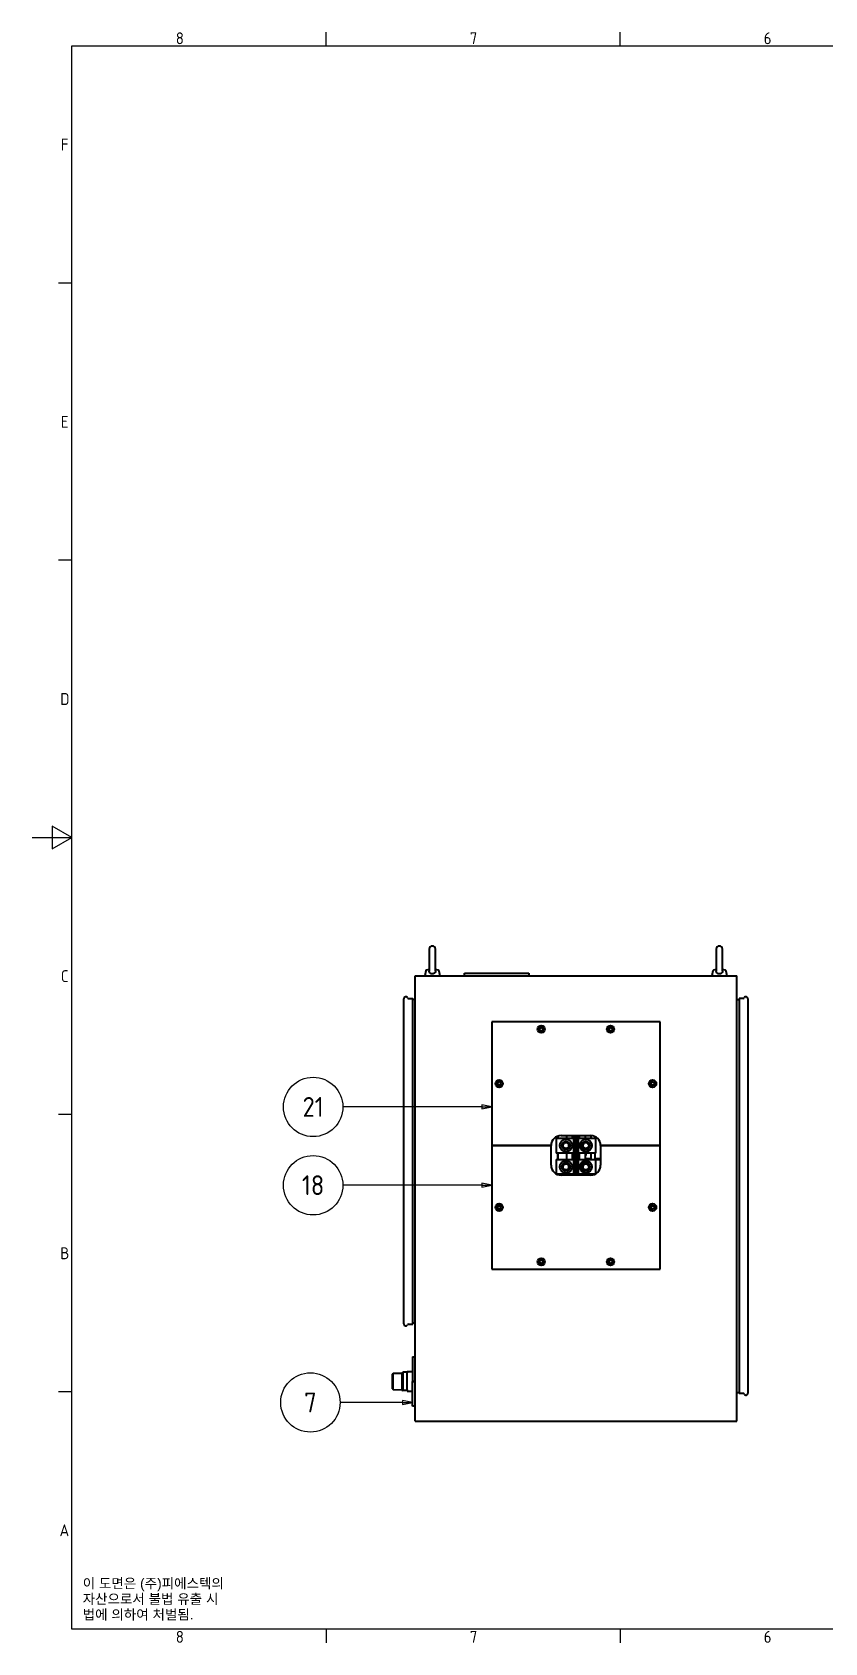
# Model space of a CAD drawing. Header units: inches. Extents: x 6934 to 18973, y 4254 to 7629.
# Drawn here: x 11808 to 13410, y 4307 to 7561 of the extents above; entities that cross this region are included whole.
import ezdxf

# ---------------------------------------------------------------- set-up
doc = ezdxf.new("R2010")
doc.units = ezdxf.units.IN
doc.header["$MEASUREMENT"] = 0
doc.layers.add('POWER SUPPLY CASE INLINER1$0$가시적인 것(ISO)', color=3, linetype='Continuous', lineweight=40, true_color=0x00ff00)
doc.layers.add('POWER SUPPLY CASE INLINER1$0$기호(ISO)', color=5, linetype='Continuous', lineweight=25, true_color=0x0000ff)
doc.layers.add('POWER SUPPLY CASE INLINER1$0$경계(ISO)', color=7, linetype='Continuous', lineweight=25)
doc.styles.add('POWER SUPPLY CASE INLINER1$0$문자 텍스트_PSTEK_POSCO', font='isocp.shx')
doc.styles.add('POWER SUPPLY CASE INLINER1$0$부품번호텍스트_PSTEK_POSCO', font='isocp.shx')

# ---------------------------------------------------------------- blocks, each defined once
blk = doc.blocks.new('POWER SUPPLY CASE INLINER1$0$경계 Default Border')
at = {"layer": 'POWER SUPPLY CASE INLINER1$0$경계(ISO)'}
for p, q in [((74.25, 410), (74.25, 413.4)), ((148.5, 410), (148.5, 413.4)), ((10, 350), (6.6, 350)), ((10, 280), (6.6, 280)), ((10, 140), (6.6, 140)), ((10, 70), (6.6, 70)), ((74.25, 10), (74.25, 6.6)), ((148.5, 10), (148.5, 6.6))]:
    blk.add_line(p, q, dxfattribs=at)
at = {"layer": 'POWER SUPPLY CASE INLINER1$0$경계(ISO)', "flags": 128}
for points in [[(10, 10), (10, 410), (584, 410), (584, 10), (10, 10)], [(0, 210), (10, 210), (5, 212.89), (5, 207.11), (10, 210)]]:
    blk.add_lwpolyline(points, dxfattribs=at)
at = {"layer": 'POWER SUPPLY CASE INLINER1$0$경계(ISO)', "color": 2, "true_color": 0xffff00, "char_height": 3, "attachment_point": 7, "style": 'POWER SUPPLY CASE INLINER1$0$문자 텍스트_PSTEK_POSCO'}
for s, insert in [('8', (36.27, 410.37)), ('7', (110.52, 410.39)), ('6', (184.77, 410.37)), ('F', (7.24, 383.5)), ('E', (7.24, 313.47)), ('D', (7.08, 243.47)), ('C', (7.24, 173.47)), ('B', (7.08, 103.47)), ('A', (6.91, 33.49)), ('8', (36.27, 6.57)), ('7', (110.52, 6.59)), ('6', (184.77, 6.57))]:
    blk.add_mtext(s, dxfattribs=dict(at, insert=insert))
blk = doc.blocks.new('POWER SUPPLY CASE INLINER1$0$품번기호7')
at = {"layer": 'POWER SUPPLY CASE INLINER1$0$기호(ISO)', "color": 7}
for p, q in [((116.06, 141.92), (113.56, 142.42)), ((113.56, 142.42), (113.56, 141.42)), ((113.56, 141.92), (78.45, 141.92)), ((113.56, 141.92), (116.06, 141.92)), ((113.56, 141.42), (116.06, 141.92))]:
    blk.add_line(p, q, dxfattribs=at)
at = {"layer": 'POWER SUPPLY CASE INLINER1$0$기호(ISO)', "color": 7, "flags": 128}
blk.add_lwpolyline([(113.56, 141.42), (116.06, 141.92), (113.56, 142.42), (113.56, 141.42)], dxfattribs=at)
at = {"layer": 'POWER SUPPLY CASE INLINER1$0$기호(ISO)'}
blk.add_circle((70.95, 141.92), 7.5, dxfattribs=at)
at = {"layer": 'POWER SUPPLY CASE INLINER1$0$기호(ISO)', "color": 7}
blk.add_solid([(113.56, 141.42), (116.06, 141.92), (113.56, 142.42), (113.56, 141.42)], dxfattribs=at)
at = {"layer": 'POWER SUPPLY CASE INLINER1$0$기호(ISO)', "color": 7, "insert": (70.95, 141.94), "char_height": 5, "attachment_point": 5, "style": 'POWER SUPPLY CASE INLINER1$0$부품번호텍스트_PSTEK_POSCO'}
blk.add_mtext('21', dxfattribs=at)
blk = doc.blocks.new('POWER SUPPLY CASE INLINER1$0$품번기호8')
at = {"layer": 'POWER SUPPLY CASE INLINER1$0$기호(ISO)', "color": 7}
for p, q in [((113.56, 122.14), (78.45, 122.14)), ((116.06, 122.14), (113.56, 122.64)), ((113.56, 122.64), (113.56, 121.64)), ((113.56, 122.14), (116.06, 122.14)), ((113.56, 121.64), (116.06, 122.14))]:
    blk.add_line(p, q, dxfattribs=at)
at = {"layer": 'POWER SUPPLY CASE INLINER1$0$기호(ISO)', "color": 7, "flags": 128}
blk.add_lwpolyline([(113.56, 121.64), (116.06, 122.14), (113.56, 122.64), (113.56, 121.64)], dxfattribs=at)
at = {"layer": 'POWER SUPPLY CASE INLINER1$0$기호(ISO)'}
blk.add_circle((70.95, 122.14), 7.5, dxfattribs=at)
at = {"layer": 'POWER SUPPLY CASE INLINER1$0$기호(ISO)', "color": 7}
blk.add_solid([(113.56, 121.64), (116.06, 122.14), (113.56, 122.64), (113.56, 121.64)], dxfattribs=at)
at = {"layer": 'POWER SUPPLY CASE INLINER1$0$기호(ISO)', "color": 7, "insert": (70.95, 122.16), "char_height": 5, "attachment_point": 5, "style": 'POWER SUPPLY CASE INLINER1$0$부품번호텍스트_PSTEK_POSCO'}
blk.add_mtext('18', dxfattribs=at)
blk = doc.blocks.new('POWER SUPPLY CASE INLINER1$0$품번기호10')
at = {"layer": 'POWER SUPPLY CASE INLINER1$0$기호(ISO)', "color": 7}
for p, q in [((93.56, 67.28), (77.76, 67.28)), ((96.06, 67.28), (93.56, 67.78)), ((93.56, 67.78), (93.56, 66.78)), ((93.56, 67.28), (96.06, 67.28)), ((93.56, 66.78), (96.06, 67.28))]:
    blk.add_line(p, q, dxfattribs=at)
at = {"layer": 'POWER SUPPLY CASE INLINER1$0$기호(ISO)', "color": 7, "flags": 128}
blk.add_lwpolyline([(93.56, 66.78), (96.06, 67.28), (93.56, 67.78), (93.56, 66.78)], dxfattribs=at)
at = {"layer": 'POWER SUPPLY CASE INLINER1$0$기호(ISO)'}
blk.add_circle((70.26, 67.28), 7.5, dxfattribs=at)
at = {"layer": 'POWER SUPPLY CASE INLINER1$0$기호(ISO)', "color": 7}
blk.add_solid([(93.56, 66.78), (96.06, 67.28), (93.56, 67.78), (93.56, 66.78)], dxfattribs=at)
at = {"layer": 'POWER SUPPLY CASE INLINER1$0$기호(ISO)', "color": 7, "insert": (70.26, 67.28), "char_height": 5, "attachment_point": 5, "style": 'POWER SUPPLY CASE INLINER1$0$부품번호텍스트_PSTEK_POSCO'}
blk.add_mtext('7', dxfattribs=at)
blk = doc.blocks.new('POWER SUPPLY CASE INLINER1')
at = {"layer": 'POWER SUPPLY CASE INLINER1$0$가시적인 것(ISO)'}
for p, q in [((802.2, 1454.3), (802.2, 1409.9)), ((814.7, 1409.9), (814.7, 1454.3)), ((1382.2, 1454.3), (1382.2, 1409.9)), ((1394.7, 1409.9), (1394.7, 1454.3)), ((773.5, 1400.5), (1423.5, 1400.5)), ((773.5, 500.5), (773.5, 1400.5)), ((795.2, 1410.5), (793.5, 1400.5)), ((821.7, 1410.5), (823.5, 1400.5)), ((873.5, 1405.5), (1003.5, 1405.5)), ((873.5, 1400.5), (873.5, 1405.5)), ((1003.5, 1405.5), (1003.5, 1400.5)), ((1375.2, 1410.5), (1373.5, 1400.5)), ((1401.7, 1410.5), (1403.5, 1400.5)), ((1423.5, 500.5), (1423.5, 1400.5)), ((750.8, 696.9), (750.8, 1354.2)), ((760.2, 1354.7), (768.8, 1354.7)), ((768.8, 696.4), (768.8, 1354.7)), ((773.5, 1352.8), (768.8, 1352.8)), ((1423.5, 1352.8), (1428.2, 1352.8)), ((1428.2, 1354.7), (1428.2, 556.4)), ((1436.7, 1354.7), (1428.2, 1354.7)), ((1446.2, 1354.2), (1446.2, 556.9)), ((1268.5, 1307.5), (928.5, 1307.5)), ((928.5, 1307.5), (928.5, 1057.5)), ((1268.5, 1057.5), (1268.5, 1307.5)), ((1061.5, 1076.3), (1061.5, 1072.3)), ((1062, 1076.4), (1062, 1072.3)), ((1068.5, 1077.5), (1128.5, 1077.5)), ((1091, 1076.8), (1080, 1076.8)), ((1080, 1072.3), (1080, 1076.8)), ((1095, 1076.8), (1091, 1076.8)), ((1091, 1076.8), (1091, 1072.3)), ((1095, 997.5), (1095, 1077.5)), ((1097, 997.5), (1097, 1077.5)), ((1099, 1077.5), (1099, 997.5)), ((1100, 1077.5), (1100, 997.5)), ((1102, 1077.5), (1102, 997.5)), ((1106, 1076.8), (1102, 1076.8)), ((1106, 1072.3), (1106, 1076.8)), ((1117, 1076.8), (1106, 1076.8)), ((1117, 1076.8), (1117, 1072.3)), ((1129.5, 1072.3), (1129.5, 1077.5)), ((1137.5, 1072.3), (1137.5, 1075.4)), ((1048.5, 1057.5), (928.5, 1057.5)), ((928.5, 1057.5), (928.5, 807.5)), ((928.5, 1057.5), (1048.5, 1057.5)), ((1048.5, 1017.5), (1048.5, 1057.5)), ((1058.5, 1072.3), (1058.5, 1042.3)), ((1058.5, 1072.3), (1093.5, 1072.3)), ((1093.5, 1042.3), (1058.5, 1042.3)), ((1061.5, 1042.3), (1061.5, 1029.3)), ((1062, 1042.3), (1062, 1029.3)), ((1080, 1029.3), (1080, 1042.3)), ((1083.5, 1060.6), (1083.5, 1054)), ((1091, 1042.3), (1091, 1029.3)), ((1093.5, 1072.3), (1093.5, 1042.3)), ((1103.5, 1072.3), (1138.5, 1072.3)), ((1103.5, 1042.3), (1103.5, 1072.3)), ((1138.5, 1042.3), (1103.5, 1042.3)), ((1106, 1029.3), (1106, 1042.3)), ((1113.5, 1054), (1113.5, 1060.6)), ((1117, 1042.3), (1117, 1029.3)), ((1129.5, 1029.3), (1129.5, 1042.3)), ((1137.5, 1029.3), (1137.5, 1042.3)), ((1138.5, 1042.3), (1138.5, 1072.3)), ((1148.5, 1057.5), (1148.5, 1017.5)), ((1268.5, 1057.5), (1148.5, 1057.5)), ((1148.5, 1057.5), (1268.5, 1057.5)), ((1268.5, 807.5), (1268.5, 1057.5)), ((1058.5, 1029.3), (1058.5, 1000.2)), ((1058.5, 1029.3), (1093.5, 1029.3)), ((1083.5, 1017.6), (1083.5, 1011)), ((1093.5, 1029.3), (1093.5, 999.3)), ((1103.5, 1029.3), (1138.5, 1029.3)), ((1103.5, 999.3), (1103.5, 1029.3)), ((1113.5, 1011), (1113.5, 1017.6)), ((1117, 1031.3), (1129.5, 1031.3)), ((1137.5, 1031.3), (1148.5, 1031.3)), ((1138.5, 1000.2), (1138.5, 1029.3)), ((1148.5, 1028.3), (1138.5, 1028.3)), ((1093.5, 999.3), (1060.2, 999.3)), ((1061.5, 999.3), (1061.5, 998.8)), ((1062, 999.3), (1062, 998.6)), ((1128.5, 997.5), (1068.5, 997.5)), ((1080, 997.5), (1080, 999.3)), ((1091, 999.3), (1091, 997.5)), ((1136.8, 999.3), (1103.5, 999.3)), ((1106, 997.5), (1106, 999.3)), ((1117, 999.3), (1117, 997.5)), ((1129.5, 997.6), (1129.5, 999.3)), ((928.5, 807.5), (1268.5, 807.5)), ((760.2, 696.4), (768.8, 696.4)), ((773.5, 698.2), (768.8, 698.2)), ((768.5, 630.5), (768.5, 580.5)), ((768.5, 630.5), (773.5, 630.5)), ((727.7, 595.6), (729.3, 597.2)), ((727.7, 566), (727.7, 595.6)), ((729.3, 597.2), (747.7, 597.7)), ((729.3, 564.5), (729.3, 597.2)), ((747.7, 598.3), (748.7, 599.3)), ((747.7, 563.3), (747.7, 598.3)), ((748.7, 599.3), (748.7, 562.3)), ((757.7, 599.3), (748.7, 599.3)), ((757.7, 600.8), (768.5, 600.8)), ((757.7, 600.8), (757.7, 597.8)), ((757.7, 563.8), (757.7, 597.8)), ((727.7, 566), (729.3, 564.5)), ((729.3, 564.5), (747.7, 563.9)), ((747.7, 563.3), (748.7, 562.3)), ((757.7, 562.3), (748.7, 562.3)), ((757.7, 563.8), (757.7, 560.8)), ((757.7, 560.8), (768.5, 560.8)), ((768.5, 580.5), (773.5, 580.5)), ((773.5, 580.5), (768.5, 580.5)), ((768.5, 530.5), (768.5, 580.5)), ((1423.5, 558.2), (1428.2, 558.2)), ((1436.7, 556.4), (1428.2, 556.4)), ((773.5, 530.5), (768.5, 530.5)), ((773.5, 500.5), (1423.5, 500.5))]:
    blk.add_line(p, q, dxfattribs=at)
for centre, radius in [((1028.5, 1292.5), 7.5), ((1028.5, 1292.5), 4.5), ((1028.5, 1292.5), 3.32), ((1168.5, 1292.5), 7.5), ((1168.5, 1292.5), 4.5), ((1168.5, 1292.5), 3.32), ((943.5, 1182.5), 7.5), ((943.5, 1182.5), 4.5), ((943.5, 1182.5), 3.32), ((1253.5, 1182.5), 7.5), ((1253.5, 1182.5), 4.5), ((1253.5, 1182.5), 3.32), ((1078.5, 1057.3), 12.5), ((1078.5, 1057.3), 8.5), ((1078.5, 1057.3), 8), ((1078.5, 1057.3), 6), ((1118.5, 1057.3), 12.5), ((1118.5, 1057.3), 8.5), ((1118.5, 1057.3), 8), ((1118.5, 1057.3), 6), ((1078.5, 1014.3), 12.5), ((1078.5, 1014.3), 8.5), ((1078.5, 1014.3), 8), ((1078.5, 1014.3), 6), ((1118.5, 1014.3), 12.5), ((1118.5, 1014.3), 8.5), ((1118.5, 1014.3), 8), ((1118.5, 1014.3), 6), ((943.5, 932.5), 7.5), ((943.5, 932.5), 4.5), ((943.5, 932.5), 3.32), ((1253.5, 932.5), 7.5), ((1253.5, 932.5), 4.5), ((1253.5, 932.5), 3.32), ((1028.5, 822.5), 7.5), ((1028.5, 822.5), 4.5), ((1028.5, 822.5), 3.32), ((1168.5, 822.5), 7.5), ((1168.5, 822.5), 4.5), ((1168.5, 822.5), 3.32)]:
    blk.add_circle(centre, radius, dxfattribs=at)
for centre, radius, start, end in [((808.5, 1454.3), 6.25, 0, 180), ((1388.5, 1454.3), 6.25, 0, 180), ((796.8, 1410.2), 1.6, 102.0266, 170), ((808.5, 1355.4), 57.6, 96.2284, 102.0266), ((808.5, 1355.4), 57.6, 77.9734, 83.7716), ((820.2, 1410.2), 1.6, 10, 77.9734), ((1376.8, 1410.2), 1.6, 102.0266, 170), ((1388.5, 1355.4), 57.6, 96.2284, 102.0266), ((1388.5, 1355.4), 57.6, 77.9734, 83.7716), ((1400.2, 1410.2), 1.6, 10, 77.9734), ((754.8, 1354.2), 4, 24.6243, 180), ((760.2, 1356.7), 2, 204.6243, 270), ((1436.7, 1356.7), 2, 270, 335.3757), ((1442.2, 1354.2), 4, 0, 155.3757), ((1068.5, 1057.5), 20, 90, 180), ((1128.5, 1057.5), 20, 0, 90), ((1115, 1039.8), 3.32, 306.9971, 48.783), ((1115, 1039.8), 4.5, 296.3878, 33.749), ((1068.5, 1017.5), 20, 180, 270), ((1128.5, 1017.5), 20, 270, 0), ((754.8, 696.9), 4, 180, 335.3757), ((760.2, 694.4), 2, 90, 155.3757), ((1436.7, 554.4), 2, 24.6243, 90), ((1442.2, 556.9), 4, 204.6243, 0)]:
    blk.add_arc(centre, radius, start, end, dxfattribs=at)
for points, knots in [([(814.7, 1409.9), (814.7, 1409.3), (814.7, 1408.8), (814.3, 1407.5), (814, 1406.9), (813, 1405.8), (812.5, 1405.3), (811.1, 1404.6), (810.3, 1404.4), (808.7, 1404.2), (807.9, 1404.2), (806.3, 1404.5), (805.6, 1404.7), (804.3, 1405.5), (803.7, 1406), (802.8, 1407.2), (802.5, 1407.9), (802.3, 1409), (802.2, 1409.5), (802.2, 1409.9)], [0.057721, 0.057721, 0.057721, 0.057721, 0.238999, 0.238999, 0.466929, 0.466929, 0.703409, 0.703409, 0.948288, 0.948288, 1.19194, 1.19194, 1.435841, 1.435841, 1.680633, 1.680633, 1.91384, 1.91384, 2.049706, 2.049706, 2.049706, 2.049706]), ([(1394.7, 1409.9), (1394.7, 1409.3), (1394.7, 1408.8), (1394.3, 1407.5), (1394, 1406.9), (1393, 1405.8), (1392.5, 1405.3), (1391.1, 1404.6), (1390.3, 1404.4), (1388.7, 1404.2), (1387.9, 1404.2), (1386.3, 1404.5), (1385.6, 1404.7), (1384.3, 1405.5), (1383.7, 1406), (1382.8, 1407.2), (1382.5, 1407.9), (1382.3, 1409), (1382.2, 1409.5), (1382.2, 1409.9)], [0.057721, 0.057721, 0.057721, 0.057721, 0.238999, 0.238999, 0.466929, 0.466929, 0.703409, 0.703409, 0.948288, 0.948288, 1.19194, 1.19194, 1.435841, 1.435841, 1.680633, 1.680633, 1.91384, 1.91384, 2.049706, 2.049706, 2.049706, 2.049706]), ([(1081.4, 1062.6), (1081, 1062.6), (1080.7, 1062.6), (1079.7, 1062.6), (1079.1, 1062.6), (1077.9, 1062.6), (1077.3, 1062.6), (1076.3, 1062.6), (1076, 1062.6), (1075.6, 1062.6)], [3.1226544, 3.1226544, 3.1226544, 3.1226544, 3.2300537, 3.2300537, 3.4062398, 3.4062398, 3.5824259, 3.5824259, 3.6898251, 3.6898251, 3.6898251, 3.6898251]), ([(1075.6, 1052.1), (1076, 1052.1), (1076.3, 1052.1), (1077.3, 1052.1), (1077.9, 1052.1), (1078.5, 1052.1), (1079.1, 1052.1), (1079.7, 1052.1), (1080.7, 1052.1), (1081, 1052.1), (1081.4, 1052.1)], [-0.2835853, -0.2835853, -0.2835853, -0.2835853, -0.1761861, -0.1761861, 0, 0, 0, 0.1761861, 0.1761861, 0.2835853, 0.2835853, 0.2835853, 0.2835853]), ([(1121.4, 1062.6), (1121, 1062.6), (1120.7, 1062.6), (1119.7, 1062.6), (1119.1, 1062.6), (1118.5, 1062.6), (1117.9, 1062.6), (1117.3, 1062.6), (1116.3, 1062.6), (1116, 1062.6), (1115.6, 1062.6)], [-0.2835853, -0.2835853, -0.2835853, -0.2835853, -0.1761861, -0.1761861, 0, 0, 0, 0.1761861, 0.1761861, 0.2835853, 0.2835853, 0.2835853, 0.2835853]), ([(1115.6, 1052.1), (1116, 1052.1), (1116.3, 1052.1), (1117.3, 1052.1), (1117.9, 1052.1), (1119.1, 1052.1), (1119.7, 1052.1), (1120.7, 1052.1), (1121, 1052.1), (1121.4, 1052.1)], [3.1226544, 3.1226544, 3.1226544, 3.1226544, 3.2300537, 3.2300537, 3.4062398, 3.4062398, 3.5824259, 3.5824259, 3.6898251, 3.6898251, 3.6898251, 3.6898251]), ([(1081.4, 1019.6), (1081, 1019.6), (1080.7, 1019.6), (1079.7, 1019.6), (1079.1, 1019.6), (1077.9, 1019.6), (1077.3, 1019.6), (1076.3, 1019.6), (1076, 1019.6), (1075.6, 1019.6)], [3.1226544, 3.1226544, 3.1226544, 3.1226544, 3.2300537, 3.2300537, 3.4062398, 3.4062398, 3.5824259, 3.5824259, 3.6898251, 3.6898251, 3.6898251, 3.6898251]), ([(1075.6, 1009.1), (1076, 1009.1), (1076.3, 1009.1), (1077.3, 1009.1), (1077.9, 1009.1), (1078.5, 1009.1), (1079.1, 1009.1), (1079.7, 1009.1), (1080.7, 1009.1), (1081, 1009.1), (1081.4, 1009.1)], [-0.2835853, -0.2835853, -0.2835853, -0.2835853, -0.1761861, -0.1761861, 0, 0, 0, 0.1761861, 0.1761861, 0.2835853, 0.2835853, 0.2835853, 0.2835853]), ([(1121.4, 1019.6), (1121, 1019.6), (1120.7, 1019.6), (1119.7, 1019.6), (1119.1, 1019.6), (1118.5, 1019.6), (1117.9, 1019.6), (1117.3, 1019.6), (1116.3, 1019.6), (1116, 1019.6), (1115.6, 1019.6)], [-0.2835853, -0.2835853, -0.2835853, -0.2835853, -0.1761861, -0.1761861, 0, 0, 0, 0.1761861, 0.1761861, 0.2835853, 0.2835853, 0.2835853, 0.2835853]), ([(1115.6, 1009.1), (1116, 1009.1), (1116.3, 1009.1), (1117.3, 1009.1), (1117.9, 1009.1), (1119.1, 1009.1), (1119.7, 1009.1), (1120.7, 1009.1), (1121, 1009.1), (1121.4, 1009.1)], [3.1226544, 3.1226544, 3.1226544, 3.1226544, 3.2300537, 3.2300537, 3.4062398, 3.4062398, 3.5824259, 3.5824259, 3.6898251, 3.6898251, 3.6898251, 3.6898251])]:
    blk.add_open_spline(points, degree=3, knots=knots, dxfattribs=at)
at = {"xscale": 8, "yscale": 8, "zscale": 8}
blk.add_blockref('POWER SUPPLY CASE INLINER1$0$경계 Default Border', (0, 0), dxfattribs=at)
at = {"layer": 'POWER SUPPLY CASE INLINER1$0$기호(ISO)', "xscale": 8, "yscale": 8, "zscale": 8}
for name in ['POWER SUPPLY CASE INLINER1$0$품번기호7', 'POWER SUPPLY CASE INLINER1$0$품번기호8', 'POWER SUPPLY CASE INLINER1$0$품번기호10']:
    blk.add_blockref(name, (0, 0), dxfattribs=at)
at = {"layer": 'POWER SUPPLY CASE INLINER1$0$기호(ISO)', "color": 2, "true_color": 0xffff00, "insert": (102, 140.1), "char_height": 20, "width": 314.449, "attachment_point": 4, "line_spacing_factor": 0.944221, "style": 'POWER SUPPLY CASE INLINER1$0$문자 텍스트_PSTEK_POSCO'}
blk.add_mtext('{\\fArial|b0|i0;\\H20.0000;이 도면은 (주)피에스텍의\\P자산으로서 불법 유출 시 \\P법에 의하여 처벌됨.}', dxfattribs=at)

msp = doc.modelspace()

# ---------------------------------------------------------------- block references
msp.add_blockref('POWER SUPPLY CASE INLINER1', (11808.399, 4254.001))

doc.saveas('drawing.dxf')
